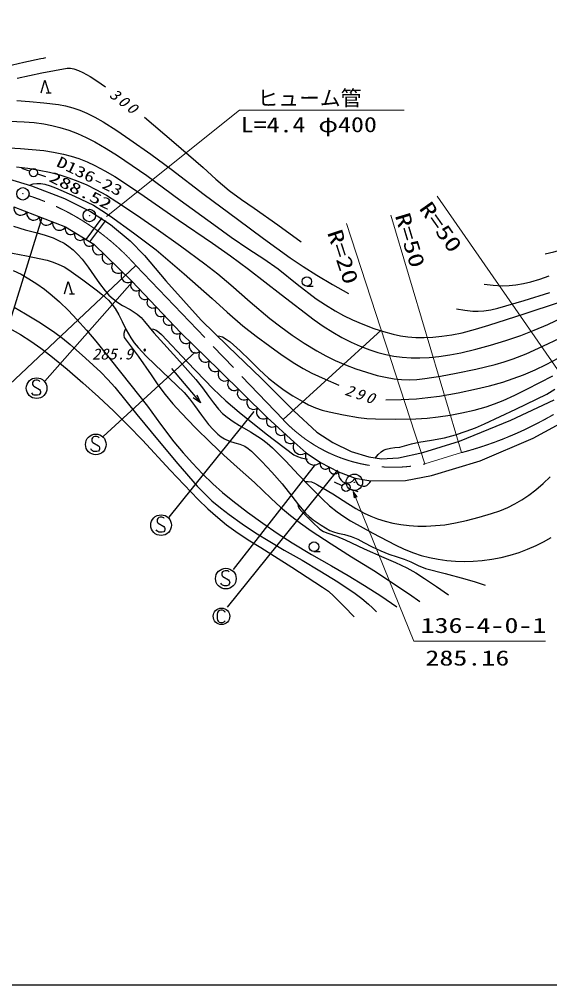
# Model space of a CAD drawing. Units: millimetres, scale not verified. Extents: x 40000 to 680000, y 20000 to 380000.
# Drawn here: x 177823 to 241663, y 205000 to 321096 of the extents above; entities that cross this region are included whole.
import ezdxf
from ezdxf.enums import TextEntityAlignment as Align

# ---------------------------------------------------------------- set-up
doc = ezdxf.new("R2010")
doc.units = ezdxf.units.MM
doc.header["$LTSCALE"] = 1000
doc.linetypes.add('CHAIN', pattern=[18.5, 12, -1.5, 3.5, -1.5])
for name, color, linetype, lineweight in [('M-BGD', 7, 'Continuous', 25), ('M-BGD-HTXT', 7, 'Continuous', 13), ('M-BMK', 2, 'CHAIN', 13), ('M-STR-STRC', 7, 'Continuous', 25), ('M-TTL-BAND', 7, 'Continuous', 25)]:
    doc.layers.add(name, color=color, linetype=linetype, lineweight=lineweight)
doc.layers.add('M-BMK-SRVR', color=7, linetype='Continuous')
doc.styles.add('ＭＳ ゴシック', font='')
doc.styles.get('ＭＳ ゴシック').set_extended_font_data('MS Gothic')

# ---------------------------------------------------------------- blocks, each defined once
blk = doc.blocks.new('BUHIN1')
at = {"color": 3, "linetype": 'Continuous', "lineweight": 25}
for radius in [746, 22.5]:
    blk.add_circle((0, 0), radius, dxfattribs=at)
blk = doc.blocks.new('BUHIN2')
at = {"color": 3, "linetype": 'Continuous', "lineweight": 25}
for radius in [995, 30]:
    blk.add_circle((0, 0), radius, dxfattribs=at)
blk = doc.blocks.new('BUHIN10')
at = {"color": 7, "linetype": 'Continuous', "lineweight": 25}
blk.add_lwpolyline([(-821, -136), (-728, -314), (-603, -458), (-414, -612), (-217, -681), (-13, -711), (241, -669), (424, -575), (588, -447), (719, -240), (787, -64), (821, 136)], dxfattribs=at)
blk = doc.blocks.new('BUHIN11')
at = {"color": 7, "linetype": 'Continuous', "lineweight": 25}
blk.add_lwpolyline([(-666, 14), (-619, -141), (-542, -272), (-415, -421), (-270, -504), (-115, -557), (92, -561), (249, -515), (397, -438), (530, -294), (609, -166), (666, -14)], dxfattribs=at)
blk = doc.blocks.new('BUHIN12')
at = {"color": 7, "linetype": 'Continuous', "lineweight": 25}
blk.add_lwpolyline([(-776, 187), (-761, -6), (-704, -179), (-594, -387), (-446, -521), (-277, -623), (-37, -681), (160, -667), (353, -615), (546, -480), (671, -351), (776, -187)], dxfattribs=at)
blk = doc.blocks.new('BUHIN13')
at = {"color": 7, "linetype": 'Continuous', "lineweight": 25}
blk.add_lwpolyline([(-685, 196), (-679, 24), (-635, -134), (-544, -323), (-417, -448), (-271, -545), (-58, -606), (117, -601), (292, -562), (468, -449), (586, -338), (685, -196)], dxfattribs=at)
blk = doc.blocks.new('BUHIN14')
at = {"color": 7, "linetype": 'Continuous', "lineweight": 25}
blk.add_lwpolyline([(-785, 189), (-769, -6), (-712, -181), (-601, -391), (-451, -526), (-280, -630), (-37, -688), (161, -674), (357, -621), (551, -486), (678, -354), (785, -189)], dxfattribs=at)
blk = doc.blocks.new('BUHIN15')
at = {"color": 7, "linetype": 'Continuous', "lineweight": 25}
blk.add_lwpolyline([(-788, 196), (-774, 0), (-718, -177), (-607, -389), (-457, -527), (-287, -632), (-42, -693), (158, -680), (355, -628), (551, -493), (680, -362), (788, -196)], dxfattribs=at)
blk = doc.blocks.new('BUHIN16')
at = {"color": 7, "linetype": 'Continuous', "lineweight": 25}
blk.add_lwpolyline([(-717, 150), (-698, -26), (-641, -183), (-534, -370), (-395, -490), (-237, -579), (-15, -625), (164, -607), (340, -554), (513, -426), (625, -303), (717, -150)], dxfattribs=at)
blk = doc.blocks.new('BUHIN19')
at = {"color": 7, "linetype": 'Continuous', "lineweight": 25}
blk.add_lwpolyline([(-616, -28), (-563, -167), (-484, -284), (-358, -414), (-219, -482), (-72, -522), (119, -513), (261, -460), (394, -380), (508, -239), (573, -116), (616, 28)], dxfattribs=at)
blk = doc.blocks.new('BUHIN34')
at = {"color": 3, "linetype": 'Continuous', "lineweight": 25}
for radius in [746, 22.5]:
    blk.add_circle((0, 0), radius, dxfattribs=at)
blk = doc.blocks.new('BUHIN49')
at = {"color": 7, "linetype": 'Continuous', "lineweight": 25}
blk.add_circle((0, 0), 498, dxfattribs=at)
blk = doc.blocks.new('BUHIN51')
at = {"color": 7, "linetype": 'Continuous', "lineweight": 25}
blk.add_line((506, -568), (1022, -263), dxfattribs=at)
blk.add_lwpolyline([(-14, -875), (-382, 646), (774, -410)], dxfattribs=at)
blk = doc.blocks.new('BUHIN52')
at = {"color": 7, "linetype": 'Continuous', "lineweight": 25}
blk.add_line((292, -494), (934, -114), dxfattribs=at)
blk.add_circle((0, 0), 574, dxfattribs=at)
blk = doc.blocks.new('BUHIN58')
at = {"color": 7, "linetype": 'Continuous', "lineweight": 25}
blk.add_lwpolyline([(137, 633), (54, 694), (-41, 719), (-151, 718), (-266, 685), (-433, 586), (-552, 481), (-633, 305), (-644, 136), (-577, -56), (-327, -478), (-186, -638), (-58, -708), (120, -725), (296, -667), (459, -571), (576, -484), (618, -407), (645, -316), (636, -240)], dxfattribs=at)
blk.add_circle((0, 0), 995, dxfattribs=at)
blk = doc.blocks.new('BUHIN60')
at = {"color": 7, "linetype": 'Continuous', "lineweight": 25}
blk.add_lwpolyline([(-77, 891), (-174, 921), (-277, 911), (-403, 866), (-569, 767), (-687, 647), (-758, 496), (-758, 336), (-690, 209), (-637, 132), (-530, 50), (-420, 35), (367, 43), (489, -16), (611, -125), (677, -261), (700, -385), (681, -527), (543, -674), (296, -820), (179, -867), (48, -879), (-86, -849), (-235, -770)], dxfattribs=at)
blk.add_circle((0, 0), 1244, dxfattribs=at)

msp = doc.modelspace()

# ---------------------------------------------------------------- linework, layer by layer
at = {"layer": 'M-BGD'}
for p, q in [((179060, 302817), (178113, 303138)), ((173647, 302755), (179306, 301089)), ((180011, 302507), (180965, 302207)), ((179306, 301089), (183264, 299561)), ((183264, 299561), (186389, 297999)), ((177171, 298550), (183378, 296141)), ((185864, 294603), (187812, 297215)), ((186389, 297999), (188819, 296402)), ((183378, 296141), (186775, 294039)), ((188213, 296916), (186291, 294339)), ((188819, 296402), (191167, 294470)), ((186775, 294039), (191362, 289592)), ((191167, 294470), (192903, 292700)), ((192903, 292700), (195473, 289644)), ((191362, 289592), (197247, 283385)), ((195473, 289644), (199708, 284922)), ((199708, 284922), (202924, 281769)), ((197247, 283385), (201881, 278889)), ((202924, 281769), (206987, 277916)), ((196154, 279097), (199625, 274983)), ((201881, 278889), (207672, 273191)), ((206987, 277916), (210875, 274027)), ((236981, 272908), (242188, 275339)), ((210875, 274027), (213626, 271450)), ((239674, 270726), (246587, 274484)), ((207672, 273191), (210914, 270226)), ((230799, 270374), (236981, 272908)), ((213626, 271450), (215570, 270200)), ((233280, 268004), (239674, 270726)), ((210914, 270226), (212350, 268976)), ((215570, 270200), (217757, 269124)), ((226389, 268985), (230799, 270374)), ((212350, 268976), (214064, 267818)), ((217757, 269124), (219910, 268499)), ((219910, 268499), (221425, 268256)), ((221425, 268256), (223473, 268360)), ((223473, 268360), (226389, 268985)), ((214064, 267818), (216242, 266659)), ((227448, 266233), (233280, 268004)), ((216242, 266659), (218266, 265902)), ((218266, 265902), (220119, 265578)), ((224294, 265628), (227448, 266233)), ((216686, 265012), (215773, 265421)), ((220119, 265578), (224294, 265628)), ((217613, 264640), (218555, 264304))]:
    msp.add_line(p, q, dxfattribs=at)
for points in [[(150305, 322979), (151995, 321660), (153733, 320380), (154820, 319652), (155948, 318969), (157107, 318339), (158304, 317757), (159472, 317251), (160662, 316801), (161643, 316487), (162648, 316229), (166261, 315616), (169893, 315061), (171000, 314970), (172112, 314938), (173113, 314967), (174108, 315056), (175223, 315229), (176328, 315462), (178370, 315956), (180416, 316389), (180720, 316441), (181024, 316493)], [(177576, 314015), (180553, 314650), (183577, 315232), (183989, 315212), (184406, 315130), (184949, 314947), (185477, 314703), (186342, 314224), (187171, 313696), (187684, 313340), (188197, 312969)], [(177529, 311313), (179034, 311219), (180782, 311066), (182532, 310852), (183393, 310689), (184247, 310466), (185100, 310171), (185935, 309818), (186930, 309323), (187911, 308767), (189543, 307736), (191146, 306652), (193641, 304878), (196098, 303058), (200069, 300046), (204075, 297062), (207218, 294723), (210405, 292426), (211995, 291355), (213627, 290329), (215529, 289208), (217459, 288112)], [(176643, 308854), (178401, 308785), (179595, 308684), (180781, 308524), (181751, 308335), (182717, 308084), (183772, 307745), (184809, 307350), (185868, 306882), (186901, 306359), (188280, 305557), (189629, 304703), (191413, 303524), (193162, 302296), (197176, 299338), (201227, 296409), (203322, 294905), (205460, 293444), (207244, 292283), (208992, 291072), (211253, 289263), (213559, 287497), (214679, 286741), (215841, 286030), (216858, 285470), (217908, 284961), (219185, 284418), (220499, 283926), (221651, 283547), (222817, 283225), (223687, 283041), (224578, 282914), (225556, 282838), (226548, 282822), (227610, 282867), (228677, 282973), (229903, 283159), (231128, 283406), (232745, 283825), (234355, 284304), (238608, 285670), (242840, 287093)], [(192884, 309337), (196429, 306327), (199937, 303270), (201495, 301875), (203098, 300521), (204569, 299422), (206086, 298365), (208930, 296362), (211755, 294335)], [(175154, 305722), (177959, 305541), (180758, 305299), (181952, 305125), (183135, 304892), (184071, 304652), (185000, 304352), (185973, 303963), (186922, 303519), (188130, 302875), (189316, 302173), (191107, 301027), (192865, 299831), (196961, 296998), (201093, 294192), (203259, 292635), (205390, 291030), (209338, 287990), (213313, 284959), (214409, 284187), (215545, 283460), (216633, 282847), (217761, 282281), (218868, 281785), (219995, 281347), (220963, 281029), (221948, 280770), (222920, 280584), (223912, 280456), (224971, 280382), (226032, 280368), (227172, 280423), (228306, 280538), (229641, 280739), (230978, 281003), (232764, 281429), (234544, 281916), (236372, 282467), (238175, 283074), (239803, 283707), (241418, 284400), (243217, 285244)], [(241098, 292910), (242141, 293134), (243176, 293419), (243980, 293718), (244763, 294074), (245834, 294645), (246883, 295273), (248076, 296056), (249242, 296894), (250562, 297933), (251843, 299019), (253491, 300533), (255106, 302098), (256185, 303134), (257277, 304171)], [(177495, 303354), (178852, 303192), (180211, 302969), (181464, 302707), (182713, 302384), (183792, 302046), (184861, 301648), (185953, 301174), (187019, 300646), (188301, 299928), (189552, 299158), (191931, 297568), (194282, 295924), (197228, 293843), (200147, 291708), (201729, 290469), (203272, 289184), (205606, 287131), (207978, 285124), (209298, 284103), (210662, 283124), (212122, 282158), (213622, 281238), (214719, 280622), (215844, 280059), (217072, 279534), (218327, 279064), (219600, 278643), (220890, 278280), (221904, 278050), (222933, 277879), (223839, 277784), (224748, 277749), (225685, 277786), (226628, 277883), (228526, 278181), (230422, 278539), (232759, 279030), (235082, 279579), (236184, 279894), (237279, 280270), (238811, 280878), (240330, 281546), (243396, 283000)], [(179035, 301169), (179485, 301291), (179945, 301352), (180413, 301334), (180879, 301255), (181534, 301070), (182177, 300824), (184481, 299816), (186742, 298761), (187773, 298118), (188783, 297417), (191552, 295421), (194284, 293377), (197679, 290473), (201032, 287526), (202855, 285863), (204716, 284247), (206331, 282989), (207985, 281778), (209470, 280717), (210986, 279708), (211989, 279109), (213028, 278558), (214641, 277814), (216274, 277115)], [(177139, 296217), (178546, 295780), (179973, 295400), (180929, 295132), (181880, 294802), (182553, 294511), (183206, 294163), (183779, 293785), (184317, 293358), (184877, 292828), (185396, 292253), (186131, 291281), (186825, 290263), (187468, 289330), (188151, 288446), (188614, 287936), (189125, 287463), (189668, 287056), (190261, 286688), (191152, 286180), (192004, 285624), (192475, 285217), (192907, 284764), (194033, 283387), (195203, 282050), (197161, 279938), (199069, 277789), (199860, 276797), (200613, 275757), (201182, 274968), (201796, 274220), (202300, 273710), (202854, 273236), (203576, 272711), (204340, 272230), (205669, 271466), (206960, 270655), (207650, 270133), (208304, 269562), (209896, 267963), (211447, 266321), (212855, 264833), (214315, 263378), (215176, 262597), (216082, 261857), (216866, 261290), (217690, 260769), (220367, 259304), (223077, 257889), (224154, 257387), (225263, 256936), (226211, 256624), (227178, 256369), (228218, 256157), (229269, 256003), (230306, 255914), (231355, 255885), (232444, 255913), (233542, 256001), (234679, 256162), (235807, 256382), (236895, 256652), (237978, 256984), (239010, 257368), (240019, 257808), (240931, 258268), (241825, 258788)], [(176150, 293128), (178672, 292653), (181193, 292116), (181898, 291902), (182594, 291627), (183210, 291319), (183804, 290953), (185455, 289779), (187078, 288551), (187840, 287947), (188559, 287300), (188976, 286833), (189347, 286324), (189806, 285558), (190213, 284760), (190702, 283761), (191245, 282787), (191663, 282181), (192132, 281609), (193105, 280572), (194125, 279573), (195920, 277911), (197672, 276205), (198323, 275439), (198928, 274635), (199742, 273481), (200609, 272356), (201148, 271752), (201731, 271190), (202108, 270894), (202516, 270650), (203132, 270378), (203774, 270160), (204370, 269986), (204950, 269751), (205383, 269482), (205787, 269159), (207025, 267926), (208223, 266646), (209448, 265228), (210630, 263767), (211428, 262722), (212274, 261712), (212708, 261290), (213180, 260916), (214168, 260254), (215200, 259637), (215657, 259449), (216146, 259314), (216969, 259137), (217773, 258902), (218550, 258563), (219306, 258168), (220311, 257639), (221336, 257167), (222299, 256787), (223295, 256460), (224129, 256187), (224941, 255858), (225811, 255430), (226701, 255060), (229083, 254466), (231456, 253813), (232687, 253432), (233913, 253038)], [(177096, 290906), (178053, 290432), (178989, 289901), (179930, 289298), (180838, 288645), (181775, 287899), (182673, 287108), (183736, 286085), (184765, 285011), (185930, 283711), (187051, 282371), (190161, 278475), (193263, 274557), (194822, 272395), (196430, 270269), (197533, 268964), (198682, 267698), (199879, 266452), (201118, 265250), (202289, 264208), (203507, 263205), (205306, 261824), (207143, 260489), (208879, 259291), (210647, 258144), (212997, 256742), (215386, 255386), (217393, 254227), (219377, 253012), (221329, 251744), (223270, 250437)], [(233773, 289254), (234864, 289125), (235956, 289058), (236765, 289078), (237572, 289158), (238492, 289315), (239402, 289531), (240494, 289858), (241581, 290227)], [(230462, 286287), (231430, 286110), (232396, 285995), (233056, 285983), (233726, 286031), (234570, 286164), (235412, 286358), (238574, 287286), (241671, 288257)], [(177205, 286487), (178583, 285677), (180358, 284576), (182089, 283430), (183021, 282747), (183926, 282008), (185796, 280347), (187622, 278645), (188490, 277764), (189314, 276842), (191964, 273561), (194655, 270324), (196923, 267626), (199240, 264961), (200103, 264060), (201008, 263202), (202030, 262343), (203092, 261528), (204649, 260407), (206240, 259336), (207958, 258280), (209716, 257271), (211877, 256042), (214007, 254762), (216147, 253433), (218253, 252055), (219067, 251432), (219844, 250762), (220329, 250317), (220817, 249859)], [(176697, 283911), (177973, 283183), (179217, 282404), (180434, 281548), (181625, 280636), (183566, 279041), (185475, 277394), (187349, 275712), (189184, 273985), (190946, 272255), (192664, 270484), (195991, 266893), (199368, 263336), (200517, 262240), (201706, 261189), (202776, 260321), (203890, 259495), (205366, 258504), (206884, 257558), (210618, 255221), (214332, 252825), (215027, 252308), (215693, 251738), (216928, 250500), (218135, 249228)], [(190609, 283878), (190474, 283611), (190397, 283319), (190395, 283076), (190454, 282834), (192115, 280588), (193706, 278338), (194511, 277146), (195364, 275990), (196300, 274871), (197289, 273782), (199038, 271965), (200827, 270193), (202424, 268683), (204062, 267219), (206114, 265380), (208136, 263486), (209270, 262445), (210449, 261443), (211687, 260497), (212961, 259597), (215370, 258006), (217809, 256467), (220678, 254671), (223515, 252823), (224780, 251964), (226049, 251092)], [(193623, 283869), (193966, 283815), (194295, 283701), (194621, 283480), (194919, 283204), (198008, 279900), (201138, 276639), (202694, 275214), (204288, 273836), (207555, 271261), (210865, 268730), (211291, 268513), (211748, 268350), (212136, 268266), (212531, 268206)], [(201650, 283019), (201967, 282987), (202269, 282897), (202741, 282628), (203187, 282304), (204400, 281222), (205576, 280092), (206677, 278994), (207819, 277941), (208734, 277203), (209687, 276512), (210754, 275810), (211851, 275159), (212650, 274749), (213486, 274389), (214287, 274106), (215104, 273882), (216855, 273525), (218632, 273225), (219662, 273098), (220698, 273030), (223129, 273009), (225556, 273047), (226901, 273133), (228250, 273279), (229672, 273492), (231093, 273766), (232553, 274106), (234010, 274507), (235036, 274842), (236049, 275236), (237483, 275891), (238903, 276607), (242057, 278208)], [(221936, 275348), (223776, 275373), (225620, 275458), (227009, 275596), (228403, 275795), (230629, 276194), (232848, 276652), (234434, 277033), (236003, 277471), (237275, 277883), (238527, 278353), (239896, 278939), (241250, 279585), (242776, 280381)], [(220693, 268373), (221003, 268745), (221362, 269079), (221654, 269272), (221979, 269414), (222489, 269530), (223030, 269591), (223612, 269661), (224190, 269792), (225030, 270040), (225895, 270231), (227452, 270474), (229000, 270777), (230311, 271142), (231614, 271567), (232727, 271984), (233826, 272459), (237578, 274216), (241311, 276031), (242286, 276598)], [(199200, 275933), (199625, 274983), (198762, 275564)], [(210914, 270226), (210824, 270014), (210789, 269799), (210791, 269519), (210874, 269296), (210996, 269095), (211218, 268901), (211434, 268808), (211667, 268756), (211945, 268792), (212149, 268861), (212350, 268976)], [(212350, 268976), (212282, 268735), (212271, 268498), (212311, 268197), (212430, 267967), (212588, 267766), (212854, 267587), (213099, 267515), (213357, 267491), (213651, 267566), (213863, 267667), (214064, 267818)], [(212173, 265515), (212582, 265520), (212977, 265464), (213352, 265318), (213711, 265112), (215571, 264012), (217379, 262872), (218345, 262268), (219341, 261717), (220135, 261341), (220953, 261020), (221850, 260736), (222773, 260508), (223755, 260328), (224756, 260207), (225774, 260146), (226803, 260144), (227921, 260202), (229043, 260321), (230341, 260543), (231638, 260826), (233153, 261213), (234662, 261660), (235643, 262004), (236609, 262406), (237458, 262831), (238289, 263315), (239148, 263887), (239982, 264515), (240868, 265268), (241719, 266071)], [(216242, 266659), (216231, 266398), (216278, 266155), (216392, 265859), (216569, 265654), (216779, 265489), (217093, 265372), (217359, 265359), (217627, 265397), (217908, 265546), (218098, 265700), (218266, 265902)], [(218266, 265902), (218298, 265677), (218378, 265477), (218523, 265241), (218707, 265094), (218913, 264987), (219200, 264937), (219430, 264968), (219653, 265043), (219869, 265216), (220007, 265378), (220119, 265578)], [(211295, 262880), (211382, 262550), (211524, 262251), (211810, 261913), (212160, 261596), (213068, 260645), (213989, 259767), (214452, 259507), (214957, 259293), (216005, 258921), (217033, 258492), (219342, 257400), (221690, 256357), (223088, 255762), (224458, 255114), (225538, 254511), (226597, 253849), (228044, 252886), (229484, 251901)]]:
    msp.add_lwpolyline(points, dxfattribs=at)
at = {"layer": 'M-BGD-HTXT'}
for p, q in [((204331, 310156), (188302, 297364)), ((204331, 310156), (224131, 310156)), ((228114, 299838), (245049, 275428)), ((222543, 297548), (231046, 268984)), ((226614, 267624), (217196, 296556)), ((191839, 291501), (170834, 271723)), ((209564, 272973), (221377, 283712)), ((218017, 264303), (225298, 246294)), ((225298, 246294), (241152, 246294))]:
    msp.add_line(p, q, dxfattribs=at)
for points in [[(218017, 264303), (218124, 263537), (218472, 263678)], [(218075, 264160), (218402, 263700), (218159, 263602)], [(218103, 264091), (218366, 263715), (218174, 263638)], [(218132, 264019), (218329, 263731), (218190, 263675)], [(218160, 263950), (218292, 263747), (218206, 263711)]]:
    msp.add_lwpolyline(points, close=True, dxfattribs=at)
for points in [[(218046, 264231), (218439, 263684), (218143, 263565), (218047, 264230)], [(218238, 263755), (218189, 263878), (218256, 263762), (218221, 263748), (218189, 263878)]]:
    msp.add_lwpolyline(points, dxfattribs=at)
at = {"layer": 'M-BMK'}
for p, q in [((191839, 291501), (209564, 272973)), ((226614, 267624), (231046, 268984))]:
    msp.add_line(p, q, dxfattribs=at)
for centre, radius, start, end in [((169838, 271789), 29541, 41.85852, 71.99292), ((219539, 312424), 44938, 284.83643, 304.58704), ((222827, 285402), 18177, 223.14124, 282.02686)]:
    msp.add_arc(centre, radius, start, end, dxfattribs=at)
at = {"layer": 'M-STR-STRC'}
for p, q in [((180555, 297215), (175543, 281133)), ((180903, 277583), (191416, 289487)), ((198976, 281049), (187919, 270926)), ((195848, 261219), (206111, 273920)), ((213444, 267566), (203572, 254931)), ((216127, 266867), (202847, 250382))]:
    msp.add_line(p, q, dxfattribs=at)
at = {"layer": 'M-TTL-BAND'}
msp.add_line((40000, 205000), (579000, 205000), dxfattribs=at)

# ---------------------------------------------------------------- block references
at = {"layer": 'M-BGD', "rotation": 329.42002}
for name, p in [('BUHIN51', (180901, 313011)), ('BUHIN49', (179534, 302657)), ('BUHIN10', (177947, 298249)), ('BUHIN10', (179499, 297647)), ('BUHIN10', (181051, 297045)), ('BUHIN10', (182602, 296442)), ('BUHIN11', (183945, 295791)), ('BUHIN11', (185077, 295090)), ('BUHIN11', (186209, 294390)), ('BUHIN12', (187349, 293483)), ('BUHIN12', (188495, 292372)), ('BUHIN12', (189642, 291260)), ('BUHIN12', (190788, 290148)), ('BUHIN52', (212435, 289563)), ('BUHIN51', (183711, 288817)), ('BUHIN13', (191852, 289075)), ('BUHIN13', (192833, 288040)), ('BUHIN13', (193814, 287006)), ('BUHIN13', (194795, 285971)), ('BUHIN13', (195775, 284936)), ('BUHIN13', (196756, 283902)), ('BUHIN14', (197826, 282823)), ('BUHIN14', (198985, 281699)), ('BUHIN14', (200143, 280575)), ('BUHIN14', (201302, 279451)), ('BUHIN15', (202460, 278319)), ('BUHIN15', (203618, 277180)), ('BUHIN15', (204776, 276040)), ('BUHIN15', (205934, 274901)), ('BUHIN15', (207093, 273761)), ('BUHIN16', (208212, 272697)), ('BUHIN16', (209293, 271709)), ('BUHIN16', (210374, 270721)), ('BUHIN19', (214609, 267528)), ('BUHIN19', (215697, 266949)), ('BUHIN49', (217142, 264808)), ('BUHIN52', (213290, 257671))]:
    msp.add_blockref(name, p, dxfattribs=at)
at = {"layer": 'M-BMK-SRVR', "rotation": 329.42002}
for name, p in [('BUHIN34', (178255, 300110)), ('BUHIN1', (186254, 297498)), ('BUHIN2', (218152, 265417))]:
    msp.add_blockref(name, p, dxfattribs=at)
at = {"layer": 'M-STR-STRC', "rotation": 329.42002}
for name, p in [('BUHIN60', (179907, 276736)), ('BUHIN60', (187031, 269969)), ('BUHIN60', (194891, 260263)), ('BUHIN60', (202684, 253837)), ('BUHIN58', (202160, 249299))]:
    msp.add_blockref(name, p, dxfattribs=at)

# ---------------------------------------------------------------- texts
at = {"layer": 'M-BGD-HTXT', "style": 'ＭＳ ゴシック'}
msp.add_text('ヒューム管', height=1833, rotation=0.1, dxfattribs=at).set_placement((206502, 310142), align=Align.BOTTOM_LEFT)
for s, height, rotation, width, p in [('L=4.4 φ400', 1833, 0.1, 1.25, (204469, 306947)), ('D136-23', 1320, 334.2, 1.35, (182021, 303126)), ('288.52', 1320, 334.1, 1.5, (181102, 301310)), ('R=50', 1833, 305.2, 1.35, (225413, 298028)), ('R=50', 1833, 286.7, 1.35, (222495, 297342)), ('R=20', 1833, 288.2, 1.35, (214342, 295282)), ('・', 1320, 0.1, 0.85, (192158, 280241))]:
    msp.add_text(s, height=height, rotation=rotation, dxfattribs=dict(at, width=width)).set_placement(p, align=Align.BOTTOM_LEFT)
at = {"layer": 'M-BGD-HTXT', "style": 'ＭＳ ゴシック', "oblique": 15, "width": 1.1}
msp.add_text('285.9', height=1320, rotation=0.1, dxfattribs=at).set_placement((186576, 279786), align=Align.BOTTOM_LEFT)
at = {"layer": 'M-BGD-HTXT', "style": 'ＭＳ ゴシック', "width": 1.35}
for s, p in [('136-4-0-1', (226119, 246745)), ('285.16', (226700, 242828))]:
    msp.add_text(s, height=1833, dxfattribs=at).set_placement(p, align=Align.BOTTOM_LEFT)
at = {"layer": 'M-BGD-HTXT', "char_height": 1320, "attachment_point": 7, "style": 'ＭＳ ゴシック'}
for s, insert, rotation in [('\\T1.33;\\W1.1;\\Q15;300', (188535, 311820), 322.5), ('\\T1.33;\\W1.1;\\Q15;290', (216903, 275946), 341.5)]:
    msp.add_mtext(s, dxfattribs=dict(at, insert=insert, rotation=rotation))

doc.saveas('drawing.dxf')
